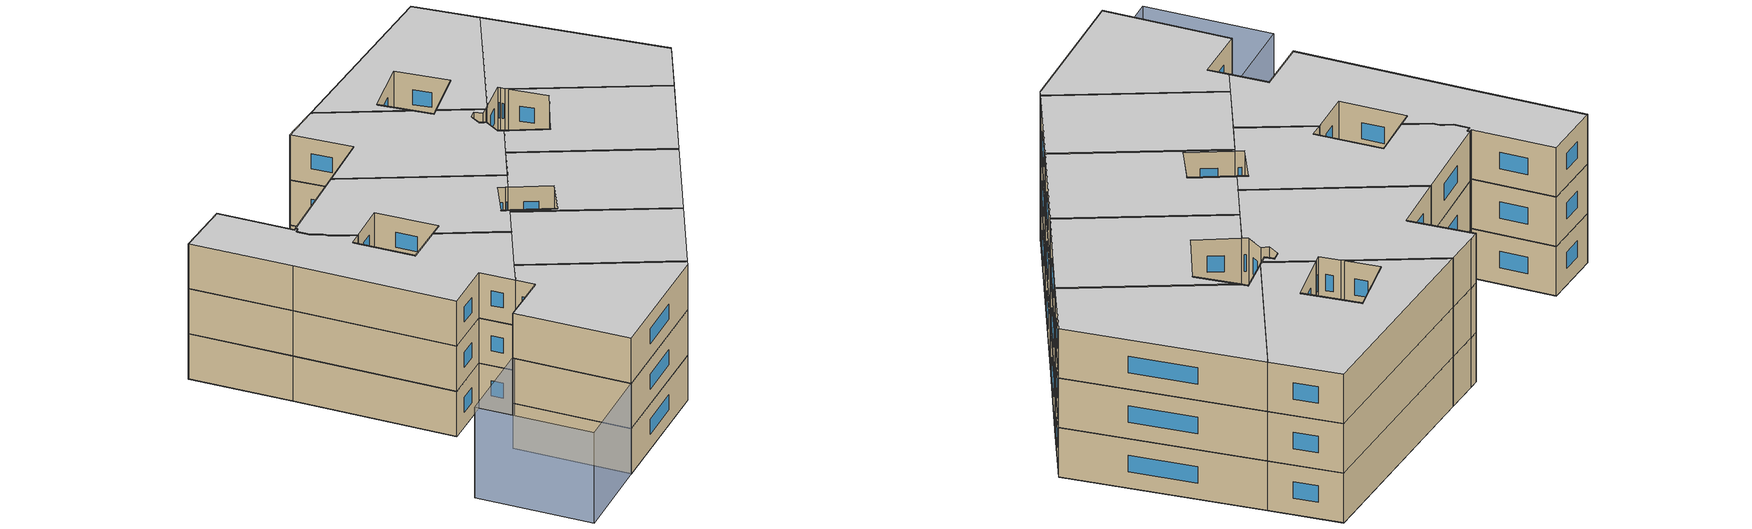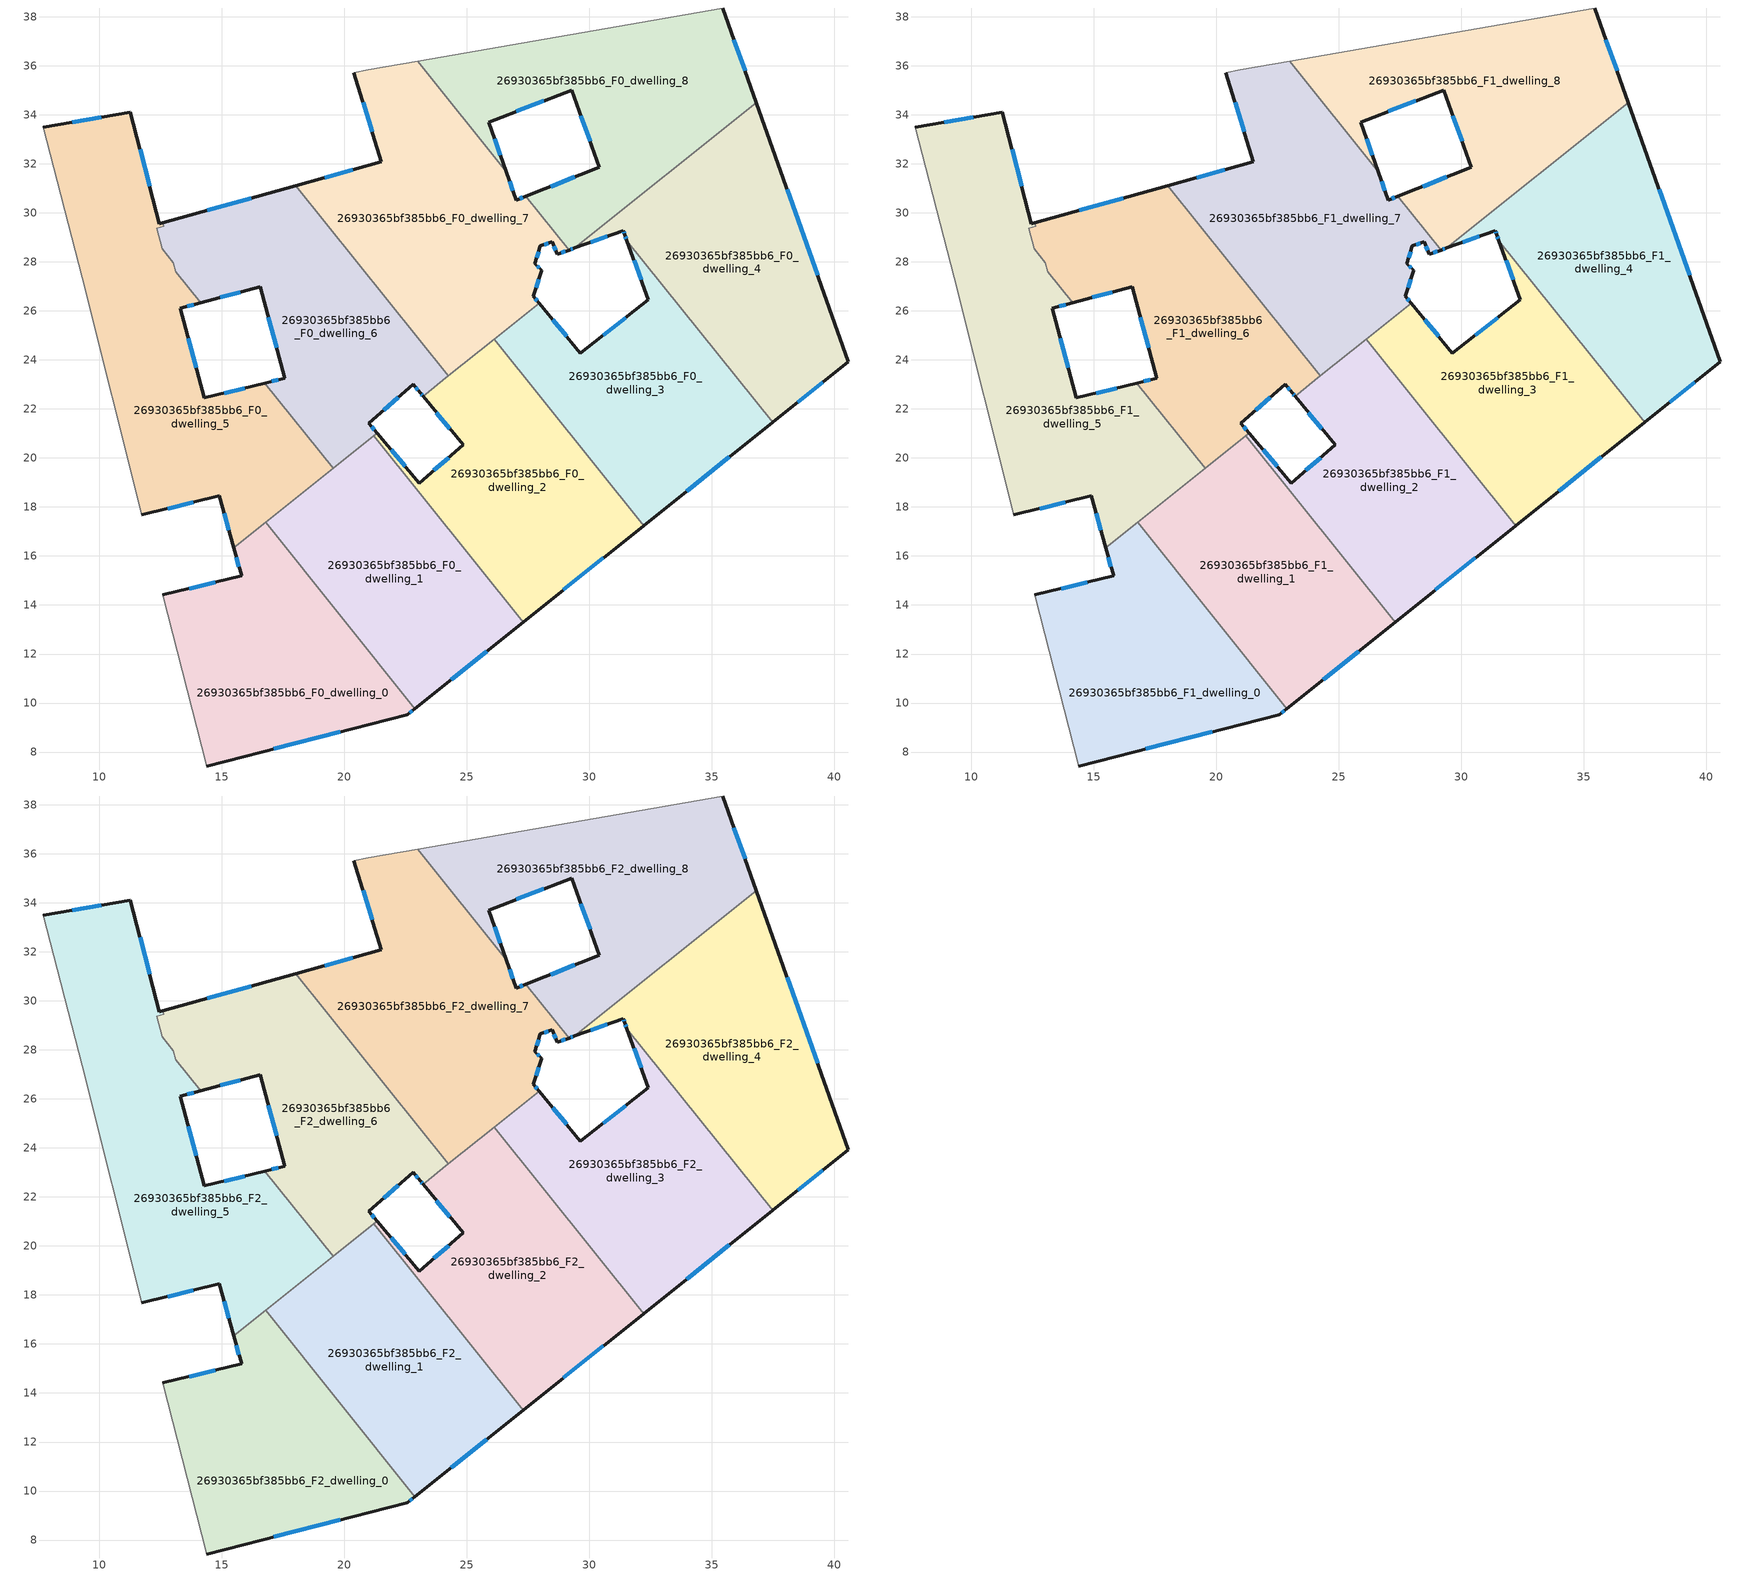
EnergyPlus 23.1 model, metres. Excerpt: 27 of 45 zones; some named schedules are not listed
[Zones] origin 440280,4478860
26930365bf385bb6_F0_dwelling_0
 floor ground (EU_floor_Construction): 22.57,9.52 22.88,9.77 16.79,17.37 15.48,16.33 15.8,15.19 12.59,14.41 14.38,7.43 z0
 wall outside (EU_wall_Construction): 22.88,9.77 22.57,9.52 14.38,7.43 / 12.59,14.41 15.8,15.19 15.48,16.33 z0:3
 wall to 26930365bf385bb6_F0_dwelling_1 (EU_wall_Construction): 16.79,17.37 22.88,9.77 z0:3
 wall adiabatic (EU_wall_Construction): 14.38,7.43 12.59,14.41 z0:3
 wall to 26930365bf385bb6_F0_dwelling_5 (EU_wall_Construction): 15.48,16.33 16.79,17.37 z0:3
 window (EU_Window_Construction): 15.7,15.57 15.59,15.95 / 22.78,9.68 22.67,9.6 / 19.83,8.82 17.11,8.13 / 13.66,14.67 14.73,14.93 z1:2
26930365bf385bb6_F0_dwelling_1
 floor ground (EU_floor_Construction): 27.29,13.3 21.2,20.91 16.79,17.37 22.88,9.77 z0
 wall outside (EU_wall_Construction): 27.29,13.3 22.88,9.77 z0:3
 wall to 26930365bf385bb6_F0_dwelling_2 (EU_wall_Construction): 21.2,20.91 27.29,13.3 z0:3
 wall to 26930365bf385bb6_F0_dwelling_6 (EU_wall_Construction): 19.54,19.58 21.2,20.91 z0:3
 wall to 26930365bf385bb6_F0_dwelling_5 (EU_wall_Construction): 16.79,17.37 19.54,19.58 z0:3
 window (EU_Window_Construction): 25.82,12.12 24.36,10.95 z1:2
26930365bf385bb6_F0_dwelling_2
 floor ground (EU_floor_Construction): 32.21,17.24 26.11,24.85 23.21,22.52 24.85,20.53 23.05,18.97 21.33,21.02 21.2,20.91 27.29,13.3 z0
 wall outside (EU_wall_Construction): 21.33,21.02 23.05,18.97 24.85,20.53 23.21,22.52 / 32.21,17.24 27.29,13.3 z0:3
 wall to 26930365bf385bb6_F0_dwelling_3 (EU_wall_Construction): 26.11,24.85 32.21,17.24 z0:3
 wall to 26930365bf385bb6_F0_dwelling_7 (EU_wall_Construction): 24.24,23.35 26.11,24.85 z0:3
 wall to 26930365bf385bb6_F0_dwelling_6 (EU_wall_Construction): 21.2,20.91 21.33,21.02 / 23.21,22.52 24.24,23.35 z0:3
 window (EU_Window_Construction): 21.91,20.33 22.48,19.66 / 23.65,19.49 24.25,20.01 / 24.3,21.2 23.76,21.86 / 30.57,15.92 28.94,14.62 z1:2
26930365bf385bb6_F0_dwelling_3
 floor ground (EU_floor_Construction): 37.47,21.45 31.53,28.88 32.4,26.46 29.63,24.28 27.95,26.32 26.11,24.85 32.21,17.24 z0
 wall outside (EU_wall_Construction): 27.95,26.32 29.63,24.28 32.4,26.46 31.53,28.88 / 37.47,21.45 32.21,17.24 z0:3
 wall to 26930365bf385bb6_F0_dwelling_4 (EU_wall_Construction): 31.53,28.88 37.47,21.45 z0:3
 wall to 26930365bf385bb6_F0_dwelling_7 (EU_wall_Construction): 26.11,24.85 27.95,26.32 z0:3
 window (EU_Window_Construction): 28.51,25.63 29.07,24.96 / 30.56,25.01 31.48,25.73 / 32.11,27.26 31.82,28.07 / 35.72,20.05 33.97,18.65 z1:2
26930365bf385bb6_F0_dwelling_4
 floor ground (EU_floor_Construction): 40.56,23.93 36.81,34.51 29.4,28.57 31.38,29.28 31.44,29.12 31.53,28.88 37.47,21.45 z0
 wall outside (EU_wall_Construction): 36.81,34.51 40.56,23.93 37.47,21.45 / 31.53,28.88 31.44,29.12 31.38,29.28 29.4,28.57 z0:3
 wall to 26930365bf385bb6_F0_dwelling_8 (EU_wall_Construction): 29.4,28.57 36.81,34.51 z0:3
 window (EU_Window_Construction): 30.72,29.05 30.06,28.81 / 38.06,30.97 39.31,27.46 / 39.53,23.1 38.51,22.28 / 31.5,28.96 31.47,29.04 / 31.42,29.17 31.4,29.23 z1:2
26930365bf385bb6_F0_dwelling_5
 floor ground (EU_floor_Construction): 19.54,19.58 16.76,23.05 14.28,22.45 13.3,26.11 14.13,26.33 13.11,27.6 13.02,27.96 12.56,28.53 12.34,29.37 12.63,29.45 12.59,29.6 12.45,29.56 11.27,34.12 7.71,33.49 9.3,27.35 11.74,17.67 14.89,18.46 15.48,16.33 z0
 wall outside (EU_wall_Construction): 15.48,16.33 14.89,18.46 11.74,17.67 / 7.71,33.49 11.27,34.12 12.45,29.56 12.59,29.6 / 14.13,26.33 13.3,26.11 14.28,22.45 16.76,23.05 z0:3
 wall to 26930365bf385bb6_F0_dwelling_6 (EU_wall_Construction): 16.76,23.05 19.54,19.58 / 12.59,29.6 12.63,29.45 12.34,29.37 12.56,28.53 13.02,27.96 13.11,27.6 14.13,26.33 z0:3
 wall adiabatic (EU_wall_Construction): 11.74,17.67 9.3,27.35 7.71,33.49 z0:3
 window (EU_Window_Construction): 15.1,22.65 15.93,22.85 / 15.28,17.04 15.09,17.75 / 13.83,18.2 12.79,17.94 / 8.9,33.7 10.08,33.91 / 11.66,32.59 12.05,31.08 / 13.85,26.26 13.58,26.18 / 13.63,24.89 13.95,23.67 z1:2
26930365bf385bb6_F0_dwelling_6
 floor ground (EU_floor_Construction): 23.21,22.52 24.24,23.35 18.02,31.12 12.59,29.6 12.63,29.45 12.34,29.37 12.56,28.53 13.02,27.96 13.11,27.6 14.13,26.33 16.56,26.99 17.57,23.25 16.76,23.05 19.54,19.58 21.33,21.02 21,21.42 22.81,23 23.1,22.66 z0
 wall outside (EU_wall_Construction): 16.76,23.05 17.57,23.25 16.56,26.99 14.13,26.33 / 12.59,29.6 18.02,31.12 / 23.21,22.52 23.1,22.66 22.81,23 21,21.42 21.33,21.02 z0:3
 wall to 26930365bf385bb6_F0_dwelling_7 (EU_wall_Construction): 18.02,31.12 24.24,23.35 z0:3
 window (EU_Window_Construction): 23,22.77 22.91,22.89 / 22.2,22.47 21.6,21.95 / 21.11,21.28 21.22,21.15 / 17.03,23.12 17.3,23.19 / 17.23,24.5 16.9,25.74 / 15.75,26.77 14.94,26.55 / 14.41,30.11 16.21,30.61 / 23.17,22.57 23.13,22.61 z1:2
26930365bf385bb6_F0_dwelling_7
 floor ground (EU_floor_Construction): 27.95,26.32 27.71,26.6 28.05,27.66 27.77,27.94 28,28.66 28.48,28.82 28.69,28.32 29.17,28.49 27.41,30.68 27.02,30.53 26.61,31.68 22.99,36.19 20.97,35.84 20.38,35.73 21.51,32.09 18.02,31.12 24.24,23.35 z0
 wall outside (EU_wall_Construction): 26.61,31.68 27.02,30.53 27.41,30.68 / 29.17,28.49 28.69,28.32 28.48,28.82 28,28.66 27.77,27.94 28.05,27.66 27.71,26.6 27.95,26.32 / 18.02,31.12 21.51,32.09 20.38,35.73 z0:3
 wall adiabatic (EU_wall_Construction): 20.38,35.73 20.97,35.84 22.99,36.19 z0:3
 wall to 26930365bf385bb6_F0_dwelling_8 (EU_wall_Construction): 22.99,36.19 26.61,31.68 / 27.41,30.68 29.17,28.49 z0:3
 window (EU_Window_Construction): 26.74,31.3 26.88,30.91 / 27.15,30.58 27.28,30.63 / 29.01,28.43 28.85,28.37 / 28.62,28.48 28.55,28.65 / 28.32,28.76 28.16,28.71 / 27.92,28.42 27.85,28.18 / 27.86,27.84 27.96,27.75 / 27.94,27.3 27.82,26.96 / 27.79,26.51 27.86,26.41 / 19.19,31.44 20.34,31.77 / 21.13,33.31 20.76,34.52 z1:2
26930365bf385bb6_F0_dwelling_8
 floor ground (EU_floor_Construction): 36.81,34.51 35.44,38.37 22.99,36.19 26.61,31.68 25.89,33.71 29.27,35.02 30.41,31.87 27.41,30.68 29.17,28.49 29.4,28.57 z0
 wall outside (EU_wall_Construction): 27.41,30.68 30.41,31.87 29.27,35.02 25.89,33.71 26.61,31.68 / 35.44,38.37 36.81,34.51 / 29.4,28.57 29.17,28.49 z0:3
 wall adiabatic (EU_wall_Construction): 22.99,36.19 35.44,38.37 z0:3
 window (EU_Window_Construction): 28.41,31.08 29.41,31.47 / 30.03,32.92 29.65,33.96 / 28.14,34.58 27.02,34.15 / 26.13,33.03 26.37,32.36 / 35.9,37.08 36.35,35.8 / 29.32,28.54 29.25,28.52 z1:2
26930365bf385bb6_F1_dwelling_0
 floor to 26930365bf385bb6_F0_dwelling_0 (EU_floor_Construction): 22.57,9.52 22.88,9.77 16.79,17.37 15.48,16.33 15.8,15.19 12.59,14.41 14.38,7.43 z3
 wall outside (EU_wall_Construction): 22.88,9.77 22.57,9.52 14.38,7.43 / 12.59,14.41 15.8,15.19 15.48,16.33 z3:6
 wall to 26930365bf385bb6_F1_dwelling_1 (EU_wall_Construction): 16.79,17.37 22.88,9.77 z3:6
 wall adiabatic (EU_wall_Construction): 14.38,7.43 12.59,14.41 z3:6
 wall to 26930365bf385bb6_F1_dwelling_5 (EU_wall_Construction): 15.48,16.33 16.79,17.37 z3:6
 window (EU_Window_Construction): 15.7,15.57 15.59,15.95 / 22.78,9.68 22.67,9.6 / 19.83,8.82 17.11,8.13 / 13.66,14.67 14.73,14.93 z4:5
26930365bf385bb6_F1_dwelling_1
 floor to 26930365bf385bb6_F0_dwelling_1 (EU_floor_Construction): 27.29,13.3 21.2,20.91 16.79,17.37 22.88,9.77 z3
 wall outside (EU_wall_Construction): 27.29,13.3 22.88,9.77 z3:6
 wall to 26930365bf385bb6_F1_dwelling_2 (EU_wall_Construction): 21.2,20.91 27.29,13.3 z3:6
 wall to 26930365bf385bb6_F1_dwelling_6 (EU_wall_Construction): 19.54,19.58 21.2,20.91 z3:6
 wall to 26930365bf385bb6_F1_dwelling_5 (EU_wall_Construction): 16.79,17.37 19.54,19.58 z3:6
 window (EU_Window_Construction): 25.82,12.12 24.36,10.95 z4:5
26930365bf385bb6_F1_dwelling_2
 floor to 26930365bf385bb6_F0_dwelling_2 (EU_floor_Construction): 32.21,17.24 26.11,24.85 23.21,22.52 24.85,20.53 23.05,18.97 21.33,21.02 21.2,20.91 27.29,13.3 z3
 wall outside (EU_wall_Construction): 21.33,21.02 23.05,18.97 24.85,20.53 23.21,22.52 / 32.21,17.24 27.29,13.3 z3:6
 wall to 26930365bf385bb6_F1_dwelling_3 (EU_wall_Construction): 26.11,24.85 32.21,17.24 z3:6
 wall to 26930365bf385bb6_F1_dwelling_7 (EU_wall_Construction): 24.24,23.35 26.11,24.85 z3:6
 wall to 26930365bf385bb6_F1_dwelling_6 (EU_wall_Construction): 21.2,20.91 21.33,21.02 / 23.21,22.52 24.24,23.35 z3:6
 window (EU_Window_Construction): 21.91,20.33 22.48,19.66 / 23.65,19.49 24.25,20.01 / 24.3,21.2 23.76,21.86 / 30.57,15.92 28.94,14.62 z4:5
26930365bf385bb6_F1_dwelling_3
 floor to 26930365bf385bb6_F0_dwelling_3 (EU_floor_Construction): 37.47,21.45 31.53,28.88 32.4,26.46 29.63,24.28 27.95,26.32 26.11,24.85 32.21,17.24 z3
 wall outside (EU_wall_Construction): 27.95,26.32 29.63,24.28 32.4,26.46 31.53,28.88 / 37.47,21.45 32.21,17.24 z3:6
 wall to 26930365bf385bb6_F1_dwelling_4 (EU_wall_Construction): 31.53,28.88 37.47,21.45 z3:6
 wall to 26930365bf385bb6_F1_dwelling_7 (EU_wall_Construction): 26.11,24.85 27.95,26.32 z3:6
 window (EU_Window_Construction): 28.51,25.63 29.07,24.96 / 30.56,25.01 31.48,25.73 / 32.11,27.26 31.82,28.07 / 35.72,20.05 33.97,18.65 z4:5
26930365bf385bb6_F1_dwelling_4
 floor to 26930365bf385bb6_F0_dwelling_4 (EU_floor_Construction): 40.56,23.93 36.81,34.51 29.4,28.57 31.38,29.28 31.44,29.12 31.53,28.88 37.47,21.45 z3
 wall outside (EU_wall_Construction): 36.81,34.51 40.56,23.93 37.47,21.45 / 31.53,28.88 31.44,29.12 31.38,29.28 29.4,28.57 z3:6
 wall to 26930365bf385bb6_F1_dwelling_8 (EU_wall_Construction): 29.4,28.57 36.81,34.51 z3:6
 window (EU_Window_Construction): 30.72,29.05 30.06,28.81 / 38.06,30.97 39.31,27.46 / 39.53,23.1 38.51,22.28 / 31.5,28.96 31.47,29.04 / 31.42,29.17 31.4,29.23 z4:5
26930365bf385bb6_F1_dwelling_5
 floor to 26930365bf385bb6_F0_dwelling_5 (EU_floor_Construction): 19.54,19.58 16.76,23.05 14.28,22.45 13.3,26.11 14.13,26.33 13.11,27.6 13.02,27.96 12.56,28.53 12.34,29.37 12.63,29.45 12.59,29.6 12.45,29.56 11.27,34.12 7.71,33.49 9.3,27.35 11.74,17.67 14.89,18.46 15.48,16.33 z3
 wall outside (EU_wall_Construction): 15.48,16.33 14.89,18.46 11.74,17.67 / 7.71,33.49 11.27,34.12 12.45,29.56 12.59,29.6 / 14.13,26.33 13.3,26.11 14.28,22.45 16.76,23.05 z3:6
 wall to 26930365bf385bb6_F1_dwelling_6 (EU_wall_Construction): 16.76,23.05 19.54,19.58 / 12.59,29.6 12.63,29.45 12.34,29.37 12.56,28.53 13.02,27.96 13.11,27.6 14.13,26.33 z3:6
 wall adiabatic (EU_wall_Construction): 11.74,17.67 9.3,27.35 7.71,33.49 z3:6
 window (EU_Window_Construction): 15.1,22.65 15.93,22.85 / 15.28,17.04 15.09,17.75 / 13.83,18.2 12.79,17.94 / 8.9,33.7 10.08,33.91 / 11.66,32.59 12.05,31.08 / 13.85,26.26 13.58,26.18 / 13.63,24.89 13.95,23.67 z4:5
26930365bf385bb6_F1_dwelling_6
 floor to 26930365bf385bb6_F0_dwelling_6 (EU_floor_Construction): 23.21,22.52 24.24,23.35 18.02,31.12 12.59,29.6 12.63,29.45 12.34,29.37 12.56,28.53 13.02,27.96 13.11,27.6 14.13,26.33 16.56,26.99 17.57,23.25 16.76,23.05 19.54,19.58 21.33,21.02 21,21.42 22.81,23 23.1,22.66 z3
 wall outside (EU_wall_Construction): 16.76,23.05 17.57,23.25 16.56,26.99 14.13,26.33 / 12.59,29.6 18.02,31.12 / 23.21,22.52 23.1,22.66 22.81,23 21,21.42 21.33,21.02 z3:6
 wall to 26930365bf385bb6_F1_dwelling_7 (EU_wall_Construction): 18.02,31.12 24.24,23.35 z3:6
 window (EU_Window_Construction): 23,22.77 22.91,22.89 / 22.2,22.47 21.6,21.95 / 21.11,21.28 21.22,21.15 / 17.03,23.12 17.3,23.19 / 17.23,24.5 16.9,25.74 / 15.75,26.77 14.94,26.55 / 14.41,30.11 16.21,30.61 / 23.17,22.57 23.13,22.61 z4:5
26930365bf385bb6_F1_dwelling_7
 floor to 26930365bf385bb6_F0_dwelling_7 (EU_floor_Construction): 27.95,26.32 27.71,26.6 28.05,27.66 27.77,27.94 28,28.66 28.48,28.82 28.69,28.32 29.17,28.49 27.41,30.68 27.02,30.53 26.61,31.68 22.99,36.19 20.97,35.84 20.38,35.73 21.51,32.09 18.02,31.12 24.24,23.35 z3
 wall outside (EU_wall_Construction): 26.61,31.68 27.02,30.53 27.41,30.68 / 29.17,28.49 28.69,28.32 28.48,28.82 28,28.66 27.77,27.94 28.05,27.66 27.71,26.6 27.95,26.32 / 18.02,31.12 21.51,32.09 20.38,35.73 z3:6
 wall adiabatic (EU_wall_Construction): 20.38,35.73 20.97,35.84 22.99,36.19 z3:6
 wall to 26930365bf385bb6_F1_dwelling_8 (EU_wall_Construction): 22.99,36.19 26.61,31.68 / 27.41,30.68 29.17,28.49 z3:6
 window (EU_Window_Construction): 26.74,31.3 26.88,30.91 / 27.15,30.58 27.28,30.63 / 29.01,28.43 28.85,28.37 / 28.62,28.48 28.55,28.65 / 28.32,28.76 28.16,28.71 / 27.92,28.42 27.85,28.18 / 27.86,27.84 27.96,27.75 / 27.94,27.3 27.82,26.96 / 27.79,26.51 27.86,26.41 / 19.19,31.44 20.34,31.77 / 21.13,33.31 20.76,34.52 z4:5
26930365bf385bb6_F1_dwelling_8
 floor to 26930365bf385bb6_F0_dwelling_8 (EU_floor_Construction): 36.81,34.51 35.44,38.37 22.99,36.19 26.61,31.68 25.89,33.71 29.27,35.02 30.41,31.87 27.41,30.68 29.17,28.49 29.4,28.57 z3
 wall outside (EU_wall_Construction): 27.41,30.68 30.41,31.87 29.27,35.02 25.89,33.71 26.61,31.68 / 35.44,38.37 36.81,34.51 / 29.4,28.57 29.17,28.49 z3:6
 wall adiabatic (EU_wall_Construction): 22.99,36.19 35.44,38.37 z3:6
 window (EU_Window_Construction): 28.41,31.08 29.41,31.47 / 30.03,32.92 29.65,33.96 / 28.14,34.58 27.02,34.15 / 26.13,33.03 26.37,32.36 / 35.9,37.08 36.35,35.8 / 29.32,28.54 29.25,28.52 z4:5
26930365bf385bb6_F2_dwelling_0
 floor to 26930365bf385bb6_F1_dwelling_0 (EU_floor_Construction): 22.57,9.52 22.88,9.77 16.79,17.37 15.48,16.33 15.8,15.19 12.59,14.41 14.38,7.43 z6
 wall outside (EU_wall_Construction): 22.88,9.77 22.57,9.52 14.38,7.43 / 12.59,14.41 15.8,15.19 15.48,16.33 z6:9
 wall to 26930365bf385bb6_F2_dwelling_1 (EU_wall_Construction): 16.79,17.37 22.88,9.77 z6:9
 wall adiabatic (EU_wall_Construction): 14.38,7.43 12.59,14.41 z6:9
 wall to 26930365bf385bb6_F2_dwelling_5 (EU_wall_Construction): 15.48,16.33 16.79,17.37 z6:9
 window (EU_Window_Construction): 15.7,15.57 15.59,15.95 / 22.78,9.68 22.67,9.6 / 19.83,8.82 17.11,8.13 / 13.66,14.67 14.73,14.93 z7:8
 ceiling to 26930365bf385bb6_F3_dwelling_0 (EU_floor_Construction): 16.79,17.37 22.88,9.77 22.57,9.52 14.38,7.43 12.59,14.41 15.8,15.19 15.48,16.33 z9
26930365bf385bb6_F2_dwelling_1
 floor to 26930365bf385bb6_F1_dwelling_1 (EU_floor_Construction): 27.29,13.3 21.2,20.91 16.79,17.37 22.88,9.77 z6
 wall outside (EU_wall_Construction): 27.29,13.3 22.88,9.77 z6:9
 wall to 26930365bf385bb6_F2_dwelling_2 (EU_wall_Construction): 21.2,20.91 27.29,13.3 z6:9
 wall to 26930365bf385bb6_F2_dwelling_6 (EU_wall_Construction): 19.54,19.58 21.2,20.91 z6:9
 wall to 26930365bf385bb6_F2_dwelling_5 (EU_wall_Construction): 16.79,17.37 19.54,19.58 z6:9
 window (EU_Window_Construction): 25.82,12.12 24.36,10.95 z7:8
 ceiling to 26930365bf385bb6_F3_dwelling_1 (EU_floor_Construction): 21.2,20.91 27.29,13.3 22.88,9.77 16.79,17.37 z9
26930365bf385bb6_F2_dwelling_2
 floor to 26930365bf385bb6_F1_dwelling_2 (EU_floor_Construction): 32.21,17.24 26.11,24.85 23.21,22.52 24.85,20.53 23.05,18.97 21.33,21.02 21.2,20.91 27.29,13.3 z6
 wall outside (EU_wall_Construction): 21.33,21.02 23.05,18.97 24.85,20.53 23.21,22.52 / 32.21,17.24 27.29,13.3 z6:9
 wall to 26930365bf385bb6_F2_dwelling_3 (EU_wall_Construction): 26.11,24.85 32.21,17.24 z6:9
 wall to 26930365bf385bb6_F2_dwelling_7 (EU_wall_Construction): 24.24,23.35 26.11,24.85 z6:9
 wall to 26930365bf385bb6_F2_dwelling_6 (EU_wall_Construction): 21.2,20.91 21.33,21.02 / 23.21,22.52 24.24,23.35 z6:9
 window (EU_Window_Construction): 21.91,20.33 22.48,19.66 / 23.65,19.49 24.25,20.01 / 24.3,21.2 23.76,21.86 / 30.57,15.92 28.94,14.62 z7:8
 ceiling to 26930365bf385bb6_F3_dwelling_2 (EU_floor_Construction): 26.11,24.85 32.21,17.24 27.29,13.3 21.2,20.91 21.33,21.02 23.05,18.97 24.85,20.53 23.21,22.52 z9
26930365bf385bb6_F2_dwelling_3
 floor to 26930365bf385bb6_F1_dwelling_3 (EU_floor_Construction): 37.47,21.45 31.53,28.88 32.4,26.46 29.63,24.28 27.95,26.32 26.11,24.85 32.21,17.24 z6
 wall outside (EU_wall_Construction): 27.95,26.32 29.63,24.28 32.4,26.46 31.53,28.88 / 37.47,21.45 32.21,17.24 z6:9
 wall to 26930365bf385bb6_F2_dwelling_4 (EU_wall_Construction): 31.53,28.88 37.47,21.45 z6:9
 wall to 26930365bf385bb6_F2_dwelling_7 (EU_wall_Construction): 26.11,24.85 27.95,26.32 z6:9
 window (EU_Window_Construction): 28.51,25.63 29.07,24.96 / 30.56,25.01 31.48,25.73 / 32.11,27.26 31.82,28.07 / 35.72,20.05 33.97,18.65 z7:8
 ceiling to 26930365bf385bb6_F3_dwelling_3 (EU_floor_Construction): 32.4,26.46 31.53,28.88 37.47,21.45 32.21,17.24 26.11,24.85 27.95,26.32 29.63,24.28 z9
26930365bf385bb6_F2_dwelling_4
 floor to 26930365bf385bb6_F1_dwelling_4 (EU_floor_Construction): 40.56,23.93 36.81,34.51 29.4,28.57 31.38,29.28 31.44,29.12 31.53,28.88 37.47,21.45 z6
 wall outside (EU_wall_Construction): 36.81,34.51 40.56,23.93 37.47,21.45 / 31.53,28.88 31.44,29.12 31.38,29.28 29.4,28.57 z6:9
 wall to 26930365bf385bb6_F2_dwelling_8 (EU_wall_Construction): 29.4,28.57 36.81,34.51 z6:9
 window (EU_Window_Construction): 30.72,29.05 30.06,28.81 / 38.06,30.97 39.31,27.46 / 39.53,23.1 38.51,22.28 / 31.5,28.96 31.47,29.04 / 31.42,29.17 31.4,29.23 z7:8
 ceiling to 26930365bf385bb6_F3_dwelling_4 (EU_floor_Construction): 36.81,34.51 40.56,23.93 37.47,21.45 31.53,28.88 31.44,29.12 31.38,29.28 29.4,28.57 z9
26930365bf385bb6_F2_dwelling_5
 floor to 26930365bf385bb6_F1_dwelling_5 (EU_floor_Construction): 19.54,19.58 16.76,23.05 14.28,22.45 13.3,26.11 14.13,26.33 13.11,27.6 13.02,27.96 12.56,28.53 12.34,29.37 12.63,29.45 12.59,29.6 12.45,29.56 11.27,34.12 7.71,33.49 9.3,27.35 11.74,17.67 14.89,18.46 15.48,16.33 z6
 wall outside (EU_wall_Construction): 15.48,16.33 14.89,18.46 11.74,17.67 / 7.71,33.49 11.27,34.12 12.45,29.56 12.59,29.6 / 14.13,26.33 13.3,26.11 14.28,22.45 16.76,23.05 z6:9
 wall to 26930365bf385bb6_F2_dwelling_6 (EU_wall_Construction): 16.76,23.05 19.54,19.58 / 12.59,29.6 12.63,29.45 12.34,29.37 12.56,28.53 13.02,27.96 13.11,27.6 14.13,26.33 z6:9
 wall adiabatic (EU_wall_Construction): 11.74,17.67 9.3,27.35 7.71,33.49 z6:9
 window (EU_Window_Construction): 15.1,22.65 15.93,22.85 / 15.28,17.04 15.09,17.75 / 13.83,18.2 12.79,17.94 / 8.9,33.7 10.08,33.91 / 11.66,32.59 12.05,31.08 / 13.85,26.26 13.58,26.18 / 13.63,24.89 13.95,23.67 z7:8
 ceiling to 26930365bf385bb6_F3_dwelling_5 (EU_floor_Construction): 11.27,34.12 12.45,29.56 12.59,29.6 12.63,29.45 12.34,29.37 12.56,28.53 13.02,27.96 13.11,27.6 14.13,26.33 13.3,26.11 14.28,22.45 16.76,23.05 19.54,19.58 15.48,16.33 14.89,18.46 11.74,17.67 9.3,27.35 7.71,33.49 z9
26930365bf385bb6_F2_dwelling_6
 floor to 26930365bf385bb6_F1_dwelling_6 (EU_floor_Construction): 23.21,22.52 24.24,23.35 18.02,31.12 12.59,29.6 12.63,29.45 12.34,29.37 12.56,28.53 13.02,27.96 13.11,27.6 14.13,26.33 16.56,26.99 17.57,23.25 16.76,23.05 19.54,19.58 21.33,21.02 21,21.42 22.81,23 23.1,22.66 z6
 wall outside (EU_wall_Construction): 16.76,23.05 17.57,23.25 16.56,26.99 14.13,26.33 / 12.59,29.6 18.02,31.12 / 23.21,22.52 23.1,22.66 22.81,23 21,21.42 21.33,21.02 z6:9
 wall to 26930365bf385bb6_F2_dwelling_7 (EU_wall_Construction): 18.02,31.12 24.24,23.35 z6:9
 window (EU_Window_Construction): 23,22.77 22.91,22.89 / 22.2,22.47 21.6,21.95 / 21.11,21.28 21.22,21.15 / 17.03,23.12 17.3,23.19 / 17.23,24.5 16.9,25.74 / 15.75,26.77 14.94,26.55 / 14.41,30.11 16.21,30.61 / 23.17,22.57 23.13,22.61 z7:8
 ceiling to 26930365bf385bb6_F3_dwelling_6 (EU_floor_Construction): 18.02,31.12 24.24,23.35 23.21,22.52 23.1,22.66 22.81,23 21,21.42 21.33,21.02 19.54,19.58 16.76,23.05 17.57,23.25 16.56,26.99 14.13,26.33 13.11,27.6 13.02,27.96 12.56,28.53 12.34,29.37 12.63,29.45 12.59,29.6 z9
26930365bf385bb6_F2_dwelling_7
 floor to 26930365bf385bb6_F1_dwelling_7 (EU_floor_Construction): 27.95,26.32 27.71,26.6 28.05,27.66 27.77,27.94 28,28.66 28.48,28.82 28.69,28.32 29.17,28.49 27.41,30.68 27.02,30.53 26.61,31.68 22.99,36.19 20.97,35.84 20.38,35.73 21.51,32.09 18.02,31.12 24.24,23.35 z6
 wall outside (EU_wall_Construction): 26.61,31.68 27.02,30.53 27.41,30.68 / 29.17,28.49 28.69,28.32 28.48,28.82 28,28.66 27.77,27.94 28.05,27.66 27.71,26.6 27.95,26.32 / 18.02,31.12 21.51,32.09 20.38,35.73 z6:9
 wall adiabatic (EU_wall_Construction): 20.38,35.73 20.97,35.84 22.99,36.19 z6:9
 wall to 26930365bf385bb6_F2_dwelling_8 (EU_wall_Construction): 22.99,36.19 26.61,31.68 / 27.41,30.68 29.17,28.49 z6:9
 window (EU_Window_Construction): 26.74,31.3 26.88,30.91 / 27.15,30.58 27.28,30.63 / 29.01,28.43 28.85,28.37 / 28.62,28.48 28.55,28.65 / 28.32,28.76 28.16,28.71 / 27.92,28.42 27.85,28.18 / 27.86,27.84 27.96,27.75 / 27.94,27.3 27.82,26.96 / 27.79,26.51 27.86,26.41 / 19.19,31.44 20.34,31.77 / 21.13,33.31 20.76,34.52 z7:8
 ceiling to 26930365bf385bb6_F3_dwelling_7 (EU_floor_Construction): 26.61,31.68 27.02,30.53 27.41,30.68 29.17,28.49 28.69,28.32 28.48,28.82 28,28.66 27.77,27.94 28.05,27.66 27.71,26.6 27.95,26.32 24.24,23.35 18.02,31.12 21.51,32.09 20.38,35.73 20.97,35.84 22.99,36.19 z9
26930365bf385bb6_F2_dwelling_8
 floor to 26930365bf385bb6_F1_dwelling_8 (EU_floor_Construction): 36.81,34.51 35.44,38.37 22.99,36.19 26.61,31.68 25.89,33.71 29.27,35.02 30.41,31.87 27.41,30.68 29.17,28.49 29.4,28.57 z6
 wall outside (EU_wall_Construction): 27.41,30.68 30.41,31.87 29.27,35.02 25.89,33.71 26.61,31.68 / 35.44,38.37 36.81,34.51 / 29.4,28.57 29.17,28.49 z6:9
 wall adiabatic (EU_wall_Construction): 22.99,36.19 35.44,38.37 z6:9
 window (EU_Window_Construction): 28.41,31.08 29.41,31.47 / 30.03,32.92 29.65,33.96 / 28.14,34.58 27.02,34.15 / 26.13,33.03 26.37,32.36 / 35.9,37.08 36.35,35.8 / 29.32,28.54 29.25,28.52 z7:8
 ceiling to 26930365bf385bb6_F3_dwelling_8 (EU_floor_Construction): 35.44,38.37 36.81,34.51 29.4,28.57 29.17,28.49 27.41,30.68 30.41,31.87 29.27,35.02 25.89,33.71 26.61,31.68 22.99,36.19 z9
shading: 14.4,7.43 8.95,6.03 / 8.95,6.03 7.14,13.04 / 7.14,13.04 12.58,14.45 / 12.58,14.45 14.4,7.43 z0:6
[Building]
EU S2 Campaign: North Axis=0; Terrain=City; Solar Distribution=FullExterior
[Site:Location]
Madrid: Latitude=40.5; Longitude=-3.5; Time Zone=1; Elevation=609
[SizingPeriod:WeatherFileDays]
AnnualSizingPeriod: Begin Month=1; Begin Day of Month=1; End Month=12; End Day of Month=31; Day of Week for Start Day=Monday; Use Weather File Daylight Saving Period=No; Use Weather File Rain and Snow Indicators=No
[MATERIAL]
EU_InternalMass_Material: Roughness=MediumRough; Thickness=0.1; Conductivity=1; Density=1800; Specific Heat=900; Thermal Absorptance=0.9; Solar Absorptance=0.7; Visible Absorptance=0.7
[MATERIAL:NOMASS] Roughness=MediumRough; Thermal Absorptance=0.9; Solar Absorptance=0.7; Visible Absorptance=0.7
Name | Thermal Resistance
EU_wall_NoMass | 0.459673
EU_floor_NoMass | 0.788942
[WINDOWMATERIAL:SIMPLEGLAZINGSYSTEM]
EU_Window_SimpleGlazing: UFactor=4.26103; Solar Heat Gain Coefficient=0.85; Visible Transmittance=0.85
[CONSTRUCTION]
EU_wall_Construction: EU_wall_NoMass
EU_floor_Construction: EU_floor_NoMass
EU_InternalMass_Construction: EU_InternalMass_Material
EU_Window_Construction: EU_Window_SimpleGlazing
[ZONE] Type=1; Multiplier=1; Ceiling Height=autocalculate; Floor Area=autocalculate; Part of Total Floor Area=Yes
Name | Volume
26930365bf385bb6_F0_dwelling_0; 26930365bf385bb6_F1_dwelling_0; 26930365bf385bb6_F2_dwelling_0 | 165.724
26930365bf385bb6_F0_dwelling_1; 26930365bf385bb6_F1_dwelling_1; 26930365bf385bb6_F2_dwelling_1 | 165.355
26930365bf385bb6_F0_dwelling_2; 26930365bf385bb6_F1_dwelling_2; 26930365bf385bb6_F2_dwelling_2 | 165.354
26930365bf385bb6_F0_dwelling_3; 26930365bf385bb6_F1_dwelling_3; 26930365bf385bb6_F2_dwelling_3 | 165.365
26930365bf385bb6_F0_dwelling_4; 26930365bf385bb6_F1_dwelling_4; 26930365bf385bb6_F2_dwelling_4 | 186.13
26930365bf385bb6_F0_dwelling_5; 26930365bf385bb6_F1_dwelling_5; 26930365bf385bb6_F2_dwelling_5 | 235.229
26930365bf385bb6_F0_dwelling_6; 26930365bf385bb6_F1_dwelling_6; 26930365bf385bb6_F2_dwelling_6 | 177.94
26930365bf385bb6_F0_dwelling_7; 26930365bf385bb6_F1_dwelling_7; 26930365bf385bb6_F2_dwelling_7 | 206.592
26930365bf385bb6_F0_dwelling_8; 26930365bf385bb6_F1_dwelling_8; 26930365bf385bb6_F2_dwelling_8 | 185.784
[INTERNALMASS] Construction=EU_InternalMass_Construction
Name | Zone or ZoneList | Surface Area
26930365bf385bb6_F0_dwelling_0_EU_InternalMass | 26930365bf385bb6_F0_dwelling_0 | 55.2413
26930365bf385bb6_F0_dwelling_1_EU_InternalMass | 26930365bf385bb6_F0_dwelling_1 | 55.1184
26930365bf385bb6_F0_dwelling_2_EU_InternalMass | 26930365bf385bb6_F0_dwelling_2 | 55.1181
26930365bf385bb6_F0_dwelling_3_EU_InternalMass | 26930365bf385bb6_F0_dwelling_3 | 55.1218
26930365bf385bb6_F0_dwelling_4_EU_InternalMass | 26930365bf385bb6_F0_dwelling_4 | 62.0448
26930365bf385bb6_F0_dwelling_5_EU_InternalMass | 26930365bf385bb6_F0_dwelling_5 | 78.4095
26930365bf385bb6_F0_dwelling_6_EU_InternalMass | 26930365bf385bb6_F0_dwelling_6 | 59.3146
26930365bf385bb6_F0_dwelling_7_EU_InternalMass | 26930365bf385bb6_F0_dwelling_7 | 68.8639
26930365bf385bb6_F0_dwelling_8_EU_InternalMass | 26930365bf385bb6_F0_dwelling_8 | 61.926
26930365bf385bb6_F1_dwelling_0_EU_InternalMass | 26930365bf385bb6_F1_dwelling_0 | 55.2413
26930365bf385bb6_F1_dwelling_1_EU_InternalMass | 26930365bf385bb6_F1_dwelling_1 | 55.1184
26930365bf385bb6_F1_dwelling_2_EU_InternalMass | 26930365bf385bb6_F1_dwelling_2 | 55.1181
26930365bf385bb6_F1_dwelling_3_EU_InternalMass | 26930365bf385bb6_F1_dwelling_3 | 55.1218
26930365bf385bb6_F1_dwelling_4_EU_InternalMass | 26930365bf385bb6_F1_dwelling_4 | 62.0448
26930365bf385bb6_F1_dwelling_5_EU_InternalMass | 26930365bf385bb6_F1_dwelling_5 | 78.4095
26930365bf385bb6_F1_dwelling_6_EU_InternalMass | 26930365bf385bb6_F1_dwelling_6 | 59.3146
26930365bf385bb6_F1_dwelling_7_EU_InternalMass | 26930365bf385bb6_F1_dwelling_7 | 68.8639
26930365bf385bb6_F1_dwelling_8_EU_InternalMass | 26930365bf385bb6_F1_dwelling_8 | 61.926
26930365bf385bb6_F2_dwelling_0_EU_InternalMass | 26930365bf385bb6_F2_dwelling_0 | 55.2413
26930365bf385bb6_F2_dwelling_1_EU_InternalMass | 26930365bf385bb6_F2_dwelling_1 | 55.1184
26930365bf385bb6_F2_dwelling_2_EU_InternalMass | 26930365bf385bb6_F2_dwelling_2 | 55.1181
26930365bf385bb6_F2_dwelling_3_EU_InternalMass | 26930365bf385bb6_F2_dwelling_3 | 55.1218
26930365bf385bb6_F2_dwelling_4_EU_InternalMass | 26930365bf385bb6_F2_dwelling_4 | 62.0448
26930365bf385bb6_F2_dwelling_5_EU_InternalMass | 26930365bf385bb6_F2_dwelling_5 | 78.4095
26930365bf385bb6_F2_dwelling_6_EU_InternalMass | 26930365bf385bb6_F2_dwelling_6 | 59.3146
26930365bf385bb6_F2_dwelling_7_EU_InternalMass | 26930365bf385bb6_F2_dwelling_7 | 68.8639
26930365bf385bb6_F2_dwelling_8_EU_InternalMass | 26930365bf385bb6_F2_dwelling_8 | 61.926
[OTHEREQUIPMENT] Fuel Type=Electricity; Design Level Calculation Method=Watts/Area; Power per Zone Floor Area=1; Fraction Latent=0; Fraction Radiant=0; Fraction Lost=0; Carbon Dioxide Generation Rate=0; EndUse Subcategory=EU_Step8_InternalGains
Name | Zone or ZoneList or Space or SpaceList | Schedule
EU_Step8_InternalGain_26930365bf385bb6_F0_dwelling_0_f000 | 26930365bf385bb6_F0_dwelling_0 | EU_Step8_GainSchedule_26930365bf385bb6_F0_dwelling_0_f000
EU_Step8_InternalGain_26930365bf385bb6_F0_dwelling_1_f000 | 26930365bf385bb6_F0_dwelling_1 | EU_Step8_GainSchedule_26930365bf385bb6_F0_dwelling_1_f000
EU_Step8_InternalGain_26930365bf385bb6_F0_dwelling_2_f000 | 26930365bf385bb6_F0_dwelling_2 | EU_Step8_GainSchedule_26930365bf385bb6_F0_dwelling_2_f000
EU_Step8_InternalGain_26930365bf385bb6_F0_dwelling_3_f000 | 26930365bf385bb6_F0_dwelling_3 | EU_Step8_GainSchedule_26930365bf385bb6_F0_dwelling_3_f000
EU_Step8_InternalGain_26930365bf385bb6_F0_dwelling_4_f000 | 26930365bf385bb6_F0_dwelling_4 | EU_Step8_GainSchedule_26930365bf385bb6_F0_dwelling_4_f000
EU_Step8_InternalGain_26930365bf385bb6_F0_dwelling_5_f000 | 26930365bf385bb6_F0_dwelling_5 | EU_Step8_GainSchedule_26930365bf385bb6_F0_dwelling_5_f000
EU_Step8_InternalGain_26930365bf385bb6_F0_dwelling_6_f000 | 26930365bf385bb6_F0_dwelling_6 | EU_Step8_GainSchedule_26930365bf385bb6_F0_dwelling_6_f000
EU_Step8_InternalGain_26930365bf385bb6_F0_dwelling_7_f000 | 26930365bf385bb6_F0_dwelling_7 | EU_Step8_GainSchedule_26930365bf385bb6_F0_dwelling_7_f000
EU_Step8_InternalGain_26930365bf385bb6_F0_dwelling_8_f000 | 26930365bf385bb6_F0_dwelling_8 | EU_Step8_GainSchedule_26930365bf385bb6_F0_dwelling_8_f000
EU_Step8_InternalGain_26930365bf385bb6_F1_dwelling_0_f000 | 26930365bf385bb6_F1_dwelling_0 | EU_Step8_GainSchedule_26930365bf385bb6_F1_dwelling_0_f000
EU_Step8_InternalGain_26930365bf385bb6_F1_dwelling_1_f000 | 26930365bf385bb6_F1_dwelling_1 | EU_Step8_GainSchedule_26930365bf385bb6_F1_dwelling_1_f000
EU_Step8_InternalGain_26930365bf385bb6_F1_dwelling_2_f000 | 26930365bf385bb6_F1_dwelling_2 | EU_Step8_GainSchedule_26930365bf385bb6_F1_dwelling_2_f000
EU_Step8_InternalGain_26930365bf385bb6_F1_dwelling_3_f000 | 26930365bf385bb6_F1_dwelling_3 | EU_Step8_GainSchedule_26930365bf385bb6_F1_dwelling_3_f000
EU_Step8_InternalGain_26930365bf385bb6_F1_dwelling_4_f000 | 26930365bf385bb6_F1_dwelling_4 | EU_Step8_GainSchedule_26930365bf385bb6_F1_dwelling_4_f000
EU_Step8_InternalGain_26930365bf385bb6_F1_dwelling_5_f000 | 26930365bf385bb6_F1_dwelling_5 | EU_Step8_GainSchedule_26930365bf385bb6_F1_dwelling_5_f000
EU_Step8_InternalGain_26930365bf385bb6_F1_dwelling_6_f000 | 26930365bf385bb6_F1_dwelling_6 | EU_Step8_GainSchedule_26930365bf385bb6_F1_dwelling_6_f000
EU_Step8_InternalGain_26930365bf385bb6_F1_dwelling_7_f000 | 26930365bf385bb6_F1_dwelling_7 | EU_Step8_GainSchedule_26930365bf385bb6_F1_dwelling_7_f000
EU_Step8_InternalGain_26930365bf385bb6_F1_dwelling_8_f000 | 26930365bf385bb6_F1_dwelling_8 | EU_Step8_GainSchedule_26930365bf385bb6_F1_dwelling_8_f000
EU_Step8_InternalGain_26930365bf385bb6_F2_dwelling_0_f000 | 26930365bf385bb6_F2_dwelling_0 | EU_Step8_GainSchedule_26930365bf385bb6_F2_dwelling_0_f000
EU_Step8_InternalGain_26930365bf385bb6_F2_dwelling_1_f000 | 26930365bf385bb6_F2_dwelling_1 | EU_Step8_GainSchedule_26930365bf385bb6_F2_dwelling_1_f000
EU_Step8_InternalGain_26930365bf385bb6_F2_dwelling_2_f000 | 26930365bf385bb6_F2_dwelling_2 | EU_Step8_GainSchedule_26930365bf385bb6_F2_dwelling_2_f000
EU_Step8_InternalGain_26930365bf385bb6_F2_dwelling_3_f000 | 26930365bf385bb6_F2_dwelling_3 | EU_Step8_GainSchedule_26930365bf385bb6_F2_dwelling_3_f000
EU_Step8_InternalGain_26930365bf385bb6_F2_dwelling_4_f000 | 26930365bf385bb6_F2_dwelling_4 | EU_Step8_GainSchedule_26930365bf385bb6_F2_dwelling_4_f000
EU_Step8_InternalGain_26930365bf385bb6_F2_dwelling_5_f000 | 26930365bf385bb6_F2_dwelling_5 | EU_Step8_GainSchedule_26930365bf385bb6_F2_dwelling_5_f000
EU_Step8_InternalGain_26930365bf385bb6_F2_dwelling_6_f000 | 26930365bf385bb6_F2_dwelling_6 | EU_Step8_GainSchedule_26930365bf385bb6_F2_dwelling_6_f000
EU_Step8_InternalGain_26930365bf385bb6_F2_dwelling_7_f000 | 26930365bf385bb6_F2_dwelling_7 | EU_Step8_GainSchedule_26930365bf385bb6_F2_dwelling_7_f000
EU_Step8_InternalGain_26930365bf385bb6_F2_dwelling_8_f000 | 26930365bf385bb6_F2_dwelling_8 | EU_Step8_GainSchedule_26930365bf385bb6_F2_dwelling_8_f000
[ZONEVENTILATION:DESIGNFLOWRATE] Schedule=EU_AlwaysOn; Design Flow Rate Calculation Method=AirChanges/Hour; Air Changes per Hour=0.719161; Ventilation Type=Natural; Fan Pressure Rise=0; Fan Total Efficiency=1; Constant Term Coefficient=1; Temperature Term Coefficient=0; Velocity Term Coefficient=0; Velocity Squared Term Coefficient=0; Minimum Indoor Temperature=-100; Maximum Indoor Temperature=100; Delta Temperature=-100; Minimum Outdoor Temperature=-100; Maximum Outdoor Temperature=100; Maximum Wind Speed=40
Name | Zone or ZoneList or Space or SpaceList
EU_ConstantAir_26930365bf385bb6_F0_dwelling_0 | 26930365bf385bb6_F0_dwelling_0
EU_ConstantAir_26930365bf385bb6_F0_dwelling_1 | 26930365bf385bb6_F0_dwelling_1
EU_ConstantAir_26930365bf385bb6_F0_dwelling_2 | 26930365bf385bb6_F0_dwelling_2
EU_ConstantAir_26930365bf385bb6_F0_dwelling_3 | 26930365bf385bb6_F0_dwelling_3
EU_ConstantAir_26930365bf385bb6_F0_dwelling_4 | 26930365bf385bb6_F0_dwelling_4
EU_ConstantAir_26930365bf385bb6_F0_dwelling_5 | 26930365bf385bb6_F0_dwelling_5
EU_ConstantAir_26930365bf385bb6_F0_dwelling_6 | 26930365bf385bb6_F0_dwelling_6
EU_ConstantAir_26930365bf385bb6_F0_dwelling_7 | 26930365bf385bb6_F0_dwelling_7
EU_ConstantAir_26930365bf385bb6_F0_dwelling_8 | 26930365bf385bb6_F0_dwelling_8
EU_ConstantAir_26930365bf385bb6_F1_dwelling_0 | 26930365bf385bb6_F1_dwelling_0
EU_ConstantAir_26930365bf385bb6_F1_dwelling_1 | 26930365bf385bb6_F1_dwelling_1
EU_ConstantAir_26930365bf385bb6_F1_dwelling_2 | 26930365bf385bb6_F1_dwelling_2
EU_ConstantAir_26930365bf385bb6_F1_dwelling_3 | 26930365bf385bb6_F1_dwelling_3
EU_ConstantAir_26930365bf385bb6_F1_dwelling_4 | 26930365bf385bb6_F1_dwelling_4
EU_ConstantAir_26930365bf385bb6_F1_dwelling_5 | 26930365bf385bb6_F1_dwelling_5
EU_ConstantAir_26930365bf385bb6_F1_dwelling_6 | 26930365bf385bb6_F1_dwelling_6
EU_ConstantAir_26930365bf385bb6_F1_dwelling_7 | 26930365bf385bb6_F1_dwelling_7
EU_ConstantAir_26930365bf385bb6_F1_dwelling_8 | 26930365bf385bb6_F1_dwelling_8
EU_ConstantAir_26930365bf385bb6_F2_dwelling_0 | 26930365bf385bb6_F2_dwelling_0
EU_ConstantAir_26930365bf385bb6_F2_dwelling_1 | 26930365bf385bb6_F2_dwelling_1
EU_ConstantAir_26930365bf385bb6_F2_dwelling_2 | 26930365bf385bb6_F2_dwelling_2
EU_ConstantAir_26930365bf385bb6_F2_dwelling_3 | 26930365bf385bb6_F2_dwelling_3
EU_ConstantAir_26930365bf385bb6_F2_dwelling_4 | 26930365bf385bb6_F2_dwelling_4
EU_ConstantAir_26930365bf385bb6_F2_dwelling_5 | 26930365bf385bb6_F2_dwelling_5
EU_ConstantAir_26930365bf385bb6_F2_dwelling_6 | 26930365bf385bb6_F2_dwelling_6
EU_ConstantAir_26930365bf385bb6_F2_dwelling_7 | 26930365bf385bb6_F2_dwelling_7
EU_ConstantAir_26930365bf385bb6_F2_dwelling_8 | 26930365bf385bb6_F2_dwelling_8
[HVACTEMPLATE:ZONE:IDEALLOADSAIRSYSTEM] System Availability Schedule=EU_AlwaysOn; Maximum Heating Supply Air Temperature=50; Minimum Cooling Supply Air Temperature=13; Maximum Heating Supply Air Humidity Ratio=0.0156; Minimum Cooling Supply Air Humidity Ratio=0.0077; Heating Limit=NoLimit; Cooling Limit=NoLimit; Heating Availability Schedule=EU_AlwaysOn; Cooling Availability Schedule=EU_CoolingOff; Dehumidification Control Type=ConstantSensibleHeatRatio; Cooling Sensible Heat Ratio=0.7; Dehumidification Setpoint=60; Humidification Control Type=None; Humidification Setpoint=30; Outdoor Air Method=None; Outdoor Air Flow Rate per Person=0.00944; Outdoor Air Flow Rate per Zone Floor Area=0; Outdoor Air Flow Rate per Zone=0; Demand Controlled Ventilation Type=None; Outdoor Air Economizer Type=NoEconomizer; Heat Recovery Type=None; Sensible Heat Recovery Effectiveness=0.7; Latent Heat Recovery Effectiveness=0.65
Name | Template Thermostat
26930365bf385bb6_F0_dwelling_0 | EU_HeatOnly_26930365bf385bb6_F0_dwelling_0
26930365bf385bb6_F0_dwelling_1 | EU_HeatOnly_26930365bf385bb6_F0_dwelling_1
26930365bf385bb6_F0_dwelling_2 | EU_HeatOnly_26930365bf385bb6_F0_dwelling_2
26930365bf385bb6_F0_dwelling_3 | EU_HeatOnly_26930365bf385bb6_F0_dwelling_3
26930365bf385bb6_F0_dwelling_4 | EU_HeatOnly_26930365bf385bb6_F0_dwelling_4
26930365bf385bb6_F0_dwelling_5 | EU_HeatOnly_26930365bf385bb6_F0_dwelling_5
26930365bf385bb6_F0_dwelling_6 | EU_HeatOnly_26930365bf385bb6_F0_dwelling_6
26930365bf385bb6_F0_dwelling_7 | EU_HeatOnly_26930365bf385bb6_F0_dwelling_7
26930365bf385bb6_F0_dwelling_8 | EU_HeatOnly_26930365bf385bb6_F0_dwelling_8
26930365bf385bb6_F1_dwelling_0 | EU_HeatOnly_26930365bf385bb6_F1_dwelling_0
26930365bf385bb6_F1_dwelling_1 | EU_HeatOnly_26930365bf385bb6_F1_dwelling_1
26930365bf385bb6_F1_dwelling_2 | EU_HeatOnly_26930365bf385bb6_F1_dwelling_2
26930365bf385bb6_F1_dwelling_3 | EU_HeatOnly_26930365bf385bb6_F1_dwelling_3
26930365bf385bb6_F1_dwelling_4 | EU_HeatOnly_26930365bf385bb6_F1_dwelling_4
26930365bf385bb6_F1_dwelling_5 | EU_HeatOnly_26930365bf385bb6_F1_dwelling_5
26930365bf385bb6_F1_dwelling_6 | EU_HeatOnly_26930365bf385bb6_F1_dwelling_6
26930365bf385bb6_F1_dwelling_7 | EU_HeatOnly_26930365bf385bb6_F1_dwelling_7
26930365bf385bb6_F1_dwelling_8 | EU_HeatOnly_26930365bf385bb6_F1_dwelling_8
26930365bf385bb6_F2_dwelling_0 | EU_HeatOnly_26930365bf385bb6_F2_dwelling_0
26930365bf385bb6_F2_dwelling_1 | EU_HeatOnly_26930365bf385bb6_F2_dwelling_1
26930365bf385bb6_F2_dwelling_2 | EU_HeatOnly_26930365bf385bb6_F2_dwelling_2
26930365bf385bb6_F2_dwelling_3 | EU_HeatOnly_26930365bf385bb6_F2_dwelling_3
26930365bf385bb6_F2_dwelling_4 | EU_HeatOnly_26930365bf385bb6_F2_dwelling_4
26930365bf385bb6_F2_dwelling_5 | EU_HeatOnly_26930365bf385bb6_F2_dwelling_5
26930365bf385bb6_F2_dwelling_6 | EU_HeatOnly_26930365bf385bb6_F2_dwelling_6
26930365bf385bb6_F2_dwelling_7 | EU_HeatOnly_26930365bf385bb6_F2_dwelling_7
26930365bf385bb6_F2_dwelling_8 | EU_HeatOnly_26930365bf385bb6_F2_dwelling_8
[SIZING:ZONE] Zone Cooling Design Supply Air Temperature Input Method=SupplyAirTemperature; Zone Cooling Design Supply Air Temperature=13; Zone Heating Design Supply Air Temperature Input Method=SupplyAirTemperature; Zone Heating Design Supply Air Temperature=50; Zone Cooling Design Supply Air Humidity Ratio=0.008; Zone Heating Design Supply Air Humidity Ratio=0.008; Cooling Design Air Flow Method=DesignDay; Cooling Design Air Flow Rate=0; Cooling Minimum Air Flow per Zone Floor Area=0.000762; Cooling Minimum Air Flow=0; Cooling Minimum Air Flow Fraction=0.2; Heating Design Air Flow Method=DesignDay; Heating Design Air Flow Rate=0; Heating Maximum Air Flow per Zone Floor Area=0.002032; Heating Maximum Air Flow=0.141576; Heating Maximum Air Flow Fraction=0.3; Account for Dedicated Outdoor Air System=No; Dedicated Outdoor Air System Control Strategy=NeutralSupplyAir; Dedicated Outdoor Air Low Setpoint Temperature for Design=autosize; Dedicated Outdoor Air High Setpoint Temperature for Design=autosize; Zone Load Sizing Method=Sensible Load Only No Latent Load; Zone Latent Cooling Design Supply Air Humidity Ratio Input Method=HumidityRatioDifference; Zone Cooling Design Supply Air Humidity Ratio Difference=0.005; Zone Latent Heating Design Supply Air Humidity Ratio Input Method=HumidityRatioDifference; Zone Humidification Design Supply Air Humidity Ratio Difference=0.005
26930365bf385bb6_F0_dwelling_0; 26930365bf385bb6_F0_dwelling_1; 26930365bf385bb6_F0_dwelling_2; 26930365bf385bb6_F0_dwelling_3; 26930365bf385bb6_F0_dwelling_4; 26930365bf385bb6_F0_dwelling_5; 26930365bf385bb6_F0_dwelling_6; 26930365bf385bb6_F0_dwelling_7; 26930365bf385bb6_F0_dwelling_8; 26930365bf385bb6_F1_dwelling_0; 26930365bf385bb6_F1_dwelling_1; 26930365bf385bb6_F1_dwelling_2; 26930365bf385bb6_F1_dwelling_3; 26930365bf385bb6_F1_dwelling_4; 26930365bf385bb6_F1_dwelling_5; 26930365bf385bb6_F1_dwelling_6; 26930365bf385bb6_F1_dwelling_7; 26930365bf385bb6_F1_dwelling_8; 26930365bf385bb6_F2_dwelling_0; 26930365bf385bb6_F2_dwelling_1; 26930365bf385bb6_F2_dwelling_2; 26930365bf385bb6_F2_dwelling_3; 26930365bf385bb6_F2_dwelling_4; 26930365bf385bb6_F2_dwelling_5; 26930365bf385bb6_F2_dwelling_6; 26930365bf385bb6_F2_dwelling_7; 26930365bf385bb6_F2_dwelling_8
[SCHEDULE:FILE] Column Number=1; Rows to Skip at Top=0; Number of Hours of Data=8760; Column Separator=Comma; Interpolate to Timestep=No; Minutes per Item=60; Adjust Schedule for Daylight Savings=Yes
Name | File
EU_Step8_GainSchedule_26930365bf385bb6_F0_dwelling_0_f000 | ../../schedules/26930365bf385bb6/26930365bf385bb6_F0_dwelling_0_f000_gain.csv
EU_Step8_GainSchedule_26930365bf385bb6_F0_dwelling_1_f000 | ../../schedules/26930365bf385bb6/26930365bf385bb6_F0_dwelling_1_f000_gain.csv
EU_Step8_GainSchedule_26930365bf385bb6_F0_dwelling_2_f000 | ../../schedules/26930365bf385bb6/26930365bf385bb6_F0_dwelling_2_f000_gain.csv
EU_Step8_GainSchedule_26930365bf385bb6_F0_dwelling_3_f000 | ../../schedules/26930365bf385bb6/26930365bf385bb6_F0_dwelling_3_f000_gain.csv
EU_Step8_GainSchedule_26930365bf385bb6_F0_dwelling_4_f000 | ../../schedules/26930365bf385bb6/26930365bf385bb6_F0_dwelling_4_f000_gain.csv
EU_Step8_GainSchedule_26930365bf385bb6_F0_dwelling_5_f000 | ../../schedules/26930365bf385bb6/26930365bf385bb6_F0_dwelling_5_f000_gain.csv
EU_Step8_GainSchedule_26930365bf385bb6_F0_dwelling_6_f000 | ../../schedules/26930365bf385bb6/26930365bf385bb6_F0_dwelling_6_f000_gain.csv
EU_Step8_GainSchedule_26930365bf385bb6_F0_dwelling_7_f000 | ../../schedules/26930365bf385bb6/26930365bf385bb6_F0_dwelling_7_f000_gain.csv
EU_Step8_GainSchedule_26930365bf385bb6_F0_dwelling_8_f000 | ../../schedules/26930365bf385bb6/26930365bf385bb6_F0_dwelling_8_f000_gain.csv
EU_Step8_GainSchedule_26930365bf385bb6_F1_dwelling_0_f000 | ../../schedules/26930365bf385bb6/26930365bf385bb6_F1_dwelling_0_f000_gain.csv
EU_Step8_GainSchedule_26930365bf385bb6_F1_dwelling_1_f000 | ../../schedules/26930365bf385bb6/26930365bf385bb6_F1_dwelling_1_f000_gain.csv
EU_Step8_GainSchedule_26930365bf385bb6_F1_dwelling_2_f000 | ../../schedules/26930365bf385bb6/26930365bf385bb6_F1_dwelling_2_f000_gain.csv
EU_Step8_GainSchedule_26930365bf385bb6_F1_dwelling_3_f000 | ../../schedules/26930365bf385bb6/26930365bf385bb6_F1_dwelling_3_f000_gain.csv
EU_Step8_GainSchedule_26930365bf385bb6_F1_dwelling_4_f000 | ../../schedules/26930365bf385bb6/26930365bf385bb6_F1_dwelling_4_f000_gain.csv
EU_Step8_GainSchedule_26930365bf385bb6_F1_dwelling_5_f000 | ../../schedules/26930365bf385bb6/26930365bf385bb6_F1_dwelling_5_f000_gain.csv
EU_Step8_GainSchedule_26930365bf385bb6_F1_dwelling_6_f000 | ../../schedules/26930365bf385bb6/26930365bf385bb6_F1_dwelling_6_f000_gain.csv
EU_Step8_GainSchedule_26930365bf385bb6_F1_dwelling_7_f000 | ../../schedules/26930365bf385bb6/26930365bf385bb6_F1_dwelling_7_f000_gain.csv
EU_Step8_GainSchedule_26930365bf385bb6_F1_dwelling_8_f000 | ../../schedules/26930365bf385bb6/26930365bf385bb6_F1_dwelling_8_f000_gain.csv
EU_Step8_GainSchedule_26930365bf385bb6_F2_dwelling_0_f000 | ../../schedules/26930365bf385bb6/26930365bf385bb6_F2_dwelling_0_f000_gain.csv
EU_Step8_GainSchedule_26930365bf385bb6_F2_dwelling_1_f000 | ../../schedules/26930365bf385bb6/26930365bf385bb6_F2_dwelling_1_f000_gain.csv
EU_Step8_GainSchedule_26930365bf385bb6_F2_dwelling_2_f000 | ../../schedules/26930365bf385bb6/26930365bf385bb6_F2_dwelling_2_f000_gain.csv
EU_Step8_GainSchedule_26930365bf385bb6_F2_dwelling_3_f000 | ../../schedules/26930365bf385bb6/26930365bf385bb6_F2_dwelling_3_f000_gain.csv
